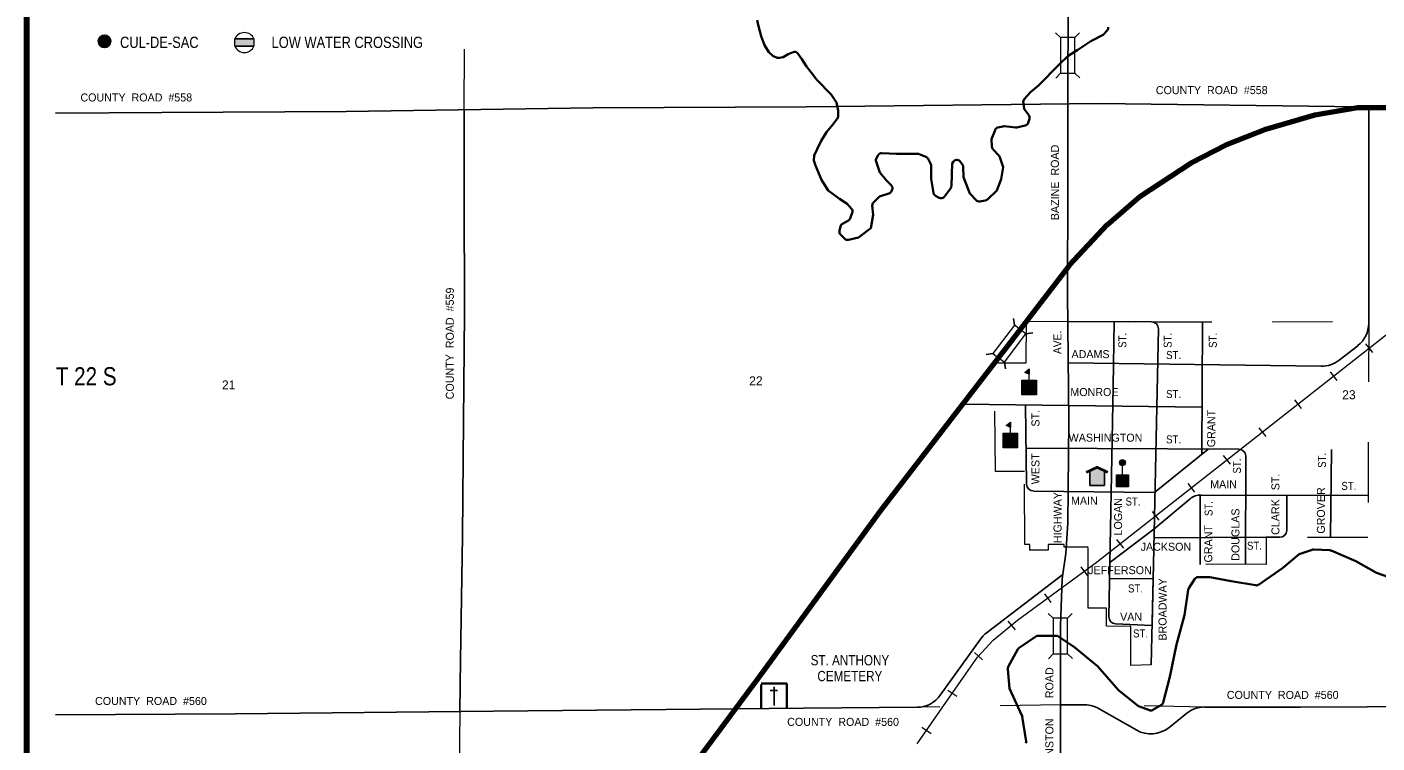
# Model space of a CAD drawing. Extents: x 269.97 to 274.53, y 2619.91 to 2623.85.
# Drawn here: x 269.972 to 272.21, y 2621.529 to 2622.716 of the extents above; entities that cross this region are included whole.
import ezdxf
from ezdxf.enums import TextEntityAlignment as Align

# ---------------------------------------------------------------- set-up
doc = ezdxf.new("R2010")
doc.units = 0
doc.header["$LTSCALE"] = 0.006
for name, pattern in [('DOTTED', [1.5, 0.3, -1.2]), ('LONG_DASHED', [7.5, 6, -1.5]), ('MEDIUM_DASHED', [4.5, 3, -1.5])]:
    doc.linetypes.add(name, pattern=pattern)
for name, color, linetype, lineweight in [('12', 7, 'Continuous', 80), ('14', 7, 'Continuous', 25), ('15', 7, 'MEDIUM_DASHED', 13), ('17', 7, 'Continuous', 13), ('21', 7, 'Continuous', 25), ('25', 7, 'Continuous', 35), ('32', 7, 'Continuous', 13), ('36', 7, 'Continuous', 13), ('4', 7, 'LONG_DASHED', 13), ('48', 7, 'Continuous', 106), ('50', 7, 'Continuous', 13), ('51', 7, 'Continuous', 13)]:
    doc.layers.add(name, color=color, linetype=linetype, lineweight=lineweight)
for name, color, linetype in [('45', 7, 'Continuous'), ('46', 7, 'Continuous'), ('49', 7, 'Continuous')]:
    doc.layers.add(name, color=color, linetype=linetype)

msp = doc.modelspace()

# ---------------------------------------------------------------- hatches: boundary and pattern name
at = {"layer": '32'}
for points in [[(271.621023, 2622.10625), (271.621023, 2622.130303), (271.645076, 2622.130303), (271.645076, 2622.10625)], [(271.633144, 2622.140152), (271.626136, 2622.142992), (271.633144, 2622.149053)], [(271.589962, 2622.018182), (271.589962, 2622.042235), (271.614015, 2622.042235), (271.614015, 2622.018182)], [(271.602083, 2622.052083), (271.595076, 2622.054924), (271.602083, 2622.060985)]]:
    msp.add_hatch(color=256, dxfattribs=at).paths.add_polyline_path(points)
at = {"layer": '36'}
for points in [[(271.787932, 2621.98861, 1), (271.787506, 2621.998411, 1)], [(271.77803, 2621.953409), (271.77803, 2621.973674), (271.797538, 2621.973674), (271.797538, 2621.953409)]]:
    msp.add_hatch(color=256, dxfattribs=at).paths.add_polyline_path(points)
at = {"layer": '50'}
for points in [[(270.110833, 2622.692106, 1), (270.090315, 2622.692106, 1)], [(270.316477, 2622.696591), (270.348295, 2622.696591), (270.348295, 2622.683902), (270.316477, 2622.683902)]]:
    msp.add_hatch(color=256, dxfattribs=at).paths.add_polyline_path(points)
at = {"layer": '51'}
msp.add_hatch(color=256, dxfattribs=at).paths.add_polyline_path([(271.746023, 2621.985985), (271.733712, 2621.980492), (271.733712, 2621.955682), (271.757765, 2621.955682), (271.757765, 2621.980492)])

# ---------------------------------------------------------------- linework, layer by layer
at = {"layer": '12'}
msp.add_lwpolyline([(270.967992, 2621.345644), (271.184091, 2621.636174), (271.387311, 2621.914773), (271.597917, 2622.187879), (271.700189, 2622.321023), (271.762311, 2622.388068), (271.816477, 2622.434848), (271.901894, 2622.49053), (271.959848, 2622.520455), (272.026894, 2622.547159), (272.106818, 2622.570455), (272.177841, 2622.582576), (272.34072, 2622.582576)], dxfattribs=at)
at = {"layer": '14'}
for p, q in [((272.195833, 2622.582576), (272.195833, 2622.225)), ((271.69697, 2622.227841), (271.835985, 2622.226894)), ((271.772348, 2622.120265), (271.774242, 2622.227462)), ((271.919129, 2622.007576), (271.920455, 2622.226515)), ((272.14678, 2622.163636), (272.177652, 2622.1875)), ((271.697727, 2622.158902), (272.117045, 2622.153598)), ((271.765341, 2621.737879), (271.772348, 2622.120265)), ((271.522727, 2622.090341), (271.919508, 2622.085606)), ((271.627273, 2622.089015), (271.628788, 2621.957765)), ((271.62822, 2622.017614), (271.980682, 2622.015909)), ((271.841098, 2621.944129), (271.929735, 2622.016098)), ((271.992045, 2622.004735), (271.991667, 2621.824811)), ((272.132386, 2621.870265), (272.13447, 2622.015152)), ((271.640152, 2621.946591), (271.841098, 2621.944129)), ((271.899811, 2621.933523), (271.839583, 2621.883523)), ((271.916477, 2621.939962), (271.916477, 2621.825)), ((272.194697, 2621.939205), (271.917992, 2621.939962)), ((272.060038, 2621.939583), (272.060038, 2621.88125)), ((271.839583, 2621.883523), (271.767045, 2621.82803)), ((271.562121, 2621.711174), (271.689015, 2621.808333)), ((271.837689, 2621.800758), (271.766477, 2621.801515)), ((271.776326, 2621.726326), (271.835985, 2621.723674)), ((271.552462, 2621.701136), (271.485795, 2621.607955)), ((271.685227, 2621.591856), (271.725568, 2621.591856)), ((271.749242, 2621.585606), (271.811364, 2621.55)), ((271.894318, 2621.57803), (271.864394, 2621.554167)), ((272.082955, 2621.588447), (271.923864, 2621.588447))]:
    msp.add_line(p, q, dxfattribs=at)
for points in [[(271.701515, 2623.802652), (271.698295, 2623.5375), (271.699053, 2623.217424), (271.699811, 2623.078409), (271.699053, 2622.852083), (271.697348, 2622.641288), (271.697159, 2622.450758), (271.696402, 2622.274053), (271.699053, 2622.062311), (271.697348, 2621.893182), (271.693939, 2621.842803), (271.687879, 2621.800947), (271.685227, 2621.722917), (271.685227, 2621.407765)], [(270.019508, 2622.572917), (270.195644, 2622.574242), (270.501136, 2622.575947), (270.909848, 2622.582008), (271.263826, 2622.583523), (271.748485, 2622.588826), (272.183523, 2622.583523)], [(270.689394, 2621.580871), (270.69053, 2621.666477), (270.694129, 2621.871591), (270.695833, 2622.063068), (270.697159, 2622.241667), (270.69697, 2622.439583), (270.69678, 2622.578977)], [(271.847348, 2622.21553), (271.839015, 2621.825379), (271.835417, 2621.658144)], [(271.839394, 2621.869129), (272.025947, 2621.869886), (272.048674, 2621.869886)], [(272.082955, 2621.588447), (272.193182, 2621.588826), (272.332197, 2621.589773), (272.386742, 2621.594886), (272.475379, 2621.593939), (272.536932, 2621.588068), (272.677652, 2621.585417), (272.834659, 2621.581061), (273.046212, 2621.575189), (273.302841, 2621.564015), (273.698485, 2621.552083), (273.807386, 2621.55)], [(270.019508, 2621.575379), (270.317424, 2621.577083), (270.745265, 2621.581439), (271.259091, 2621.586553), (271.447727, 2621.588068)]]:
    msp.add_lwpolyline(points, dxfattribs=at)
for centre, radius, start, end in [((271.835939, 2622.215613), 0.011364, 359.51061, 89.63484), ((272.148548, 2622.224913), 0.047349, 307.8921, 359.99689), ((272.117705, 2622.20091), 0.047349, 269.28201, 307.8921), ((271.980619, 2622.00458), 0.011364, 0.82981, 89.72034), ((271.64024, 2621.957968), 0.011364, 180.69826, 269.31752), ((271.917929, 2621.911635), 0.028409, 89.82196, 129.70281), ((272.048712, 2621.881282), 0.011364, 270.22841, 0), ((271.776732, 2621.737645), 0.011364, 178.96138, 267.50891), ((271.590992, 2621.673667), 0.047349, 127.43805, 144.43369), ((271.447254, 2621.635455), 0.047349, 270.48458, 324.43369), ((271.725657, 2621.544572), 0.047349, 60.23698, 90), ((271.923915, 2621.541159), 0.047349, 90, 128.68036), ((271.834892, 2621.591194), 0.047349, 240.23697, 308.68036)]:
    msp.add_arc(centre, radius, start, end, dxfattribs=at)
at = {"layer": '15'}
for p, q in [((270.69678, 2622.578977), (270.700189, 2623.579924)), ((270.689394, 2621.580871), (270.676705, 2620.060985)), ((271.685227, 2621.591856), (271.447727, 2621.588068)), ((271.923864, 2621.588447), (271.725568, 2621.591856))]:
    msp.add_line(p, q, dxfattribs=at)
at = {"layer": '17'}
for p, q in [((272.19072, 2622.19053), (272.202083, 2622.176136)), ((272.131818, 2622.144318), (272.143182, 2622.129735)), ((272.072727, 2622.097917), (272.084091, 2622.083523)), ((272.013826, 2622.051515), (272.025189, 2622.037121)), ((271.954924, 2622.005303), (271.966098, 2621.990909)), ((271.895833, 2621.958902), (271.907197, 2621.944508)), ((271.836932, 2621.912689), (271.848295, 2621.898106)), ((271.777841, 2621.866288), (271.789205, 2621.851894)), ((271.718561, 2621.820833), (271.729545, 2621.806061)), ((271.658333, 2621.776326), (271.669129, 2621.761553)), ((271.597917, 2621.730871), (271.609659, 2621.716667)), ((271.542424, 2621.678977), (271.555871, 2621.666477)), ((271.498106, 2621.616667), (271.513258, 2621.60625)), ((271.455492, 2621.555114), (271.470455, 2621.544697))]:
    msp.add_line(p, q, dxfattribs=at)
msp.add_lwpolyline([(271.447348, 2621.527273), (271.490152, 2621.588826), (271.52803, 2621.64375), (271.547727, 2621.671212), (271.573674, 2621.699053), (271.614015, 2621.732197), (271.746402, 2621.829735), (272.662879, 2622.549621)], dxfattribs=at)
at = {"layer": '21'}
for p, q in [((271.676705, 2622.706061), (271.684848, 2622.698485)), ((271.716667, 2622.706439), (271.708902, 2622.698485)), ((271.684848, 2622.639394), (271.677083, 2622.631061)), ((271.708902, 2622.639394), (271.717045, 2622.631439)), ((271.607008, 2622.232576), (271.608712, 2622.221591)), ((271.639015, 2622.208712), (271.627841, 2622.207008)), ((271.572917, 2622.174432), (271.561932, 2622.172727)), ((271.592045, 2622.160038), (271.593939, 2622.148864)), ((271.664583, 2621.743371), (271.672727, 2621.735606)), ((271.704545, 2621.74375), (271.69678, 2621.735606)), ((271.672727, 2621.676515), (271.664962, 2621.668371)), ((271.69678, 2621.676515), (271.704924, 2621.66875))]:
    msp.add_line(p, q, dxfattribs=at)
at = {"layer": '21', "lineweight": 13}
for points in [[(271.708902, 2622.639394), (271.708902, 2622.698485), (271.684848, 2622.698485), (271.684848, 2622.639394)], [(271.592045, 2622.160038), (271.627841, 2622.207008), (271.608712, 2622.221591), (271.572917, 2622.174432)], [(271.69678, 2621.676515), (271.69678, 2621.735606), (271.672727, 2621.735606), (271.672727, 2621.676515)]]:
    msp.add_lwpolyline(points, close=True, dxfattribs=at)
at = {"layer": '25'}
for p, q in [((271.633523, 2622.563826), (271.631439, 2622.557008)), ((271.626515, 2622.552462), (271.612879, 2622.549432)), ((271.572917, 2622.513447), (271.583144, 2622.502462)), ((271.382955, 2622.503598), (271.380114, 2622.498485)), ((271.470076, 2622.488258), (271.46553, 2622.497538)), ((271.52197, 2622.488636), (271.518182, 2622.493182)), ((271.406061, 2622.446402), (271.404924, 2622.443561)), ((271.383902, 2622.433902), (271.375, 2622.425)), ((271.400758, 2622.439773), (271.386553, 2622.435606)), ((271.484091, 2622.432576), (271.477841, 2622.435985)), ((271.560227, 2622.42822), (271.551136, 2622.426705)), ((271.336553, 2622.398485), (271.339962, 2622.407955)), ((271.31875, 2622.377841), (271.320455, 2622.385227)), ((271.323674, 2622.389583), (271.333523, 2622.394886)), ((271.327462, 2622.364773), (271.320455, 2622.37178)), ((272.13125, 2621.848295), (272.104735, 2621.849621)), ((271.907765, 2621.800947), (271.897727, 2621.785606)), ((271.932386, 2621.803788), (271.913447, 2621.803788)), ((271.644318, 2621.705492), (271.616477, 2621.686553)), ((271.67803, 2621.706629), (271.648106, 2621.706629)), ((271.614394, 2621.68428), (271.598295, 2621.654924)), ((271.62178, 2621.572917), (271.62803, 2621.531439)), ((271.852273, 2621.591856), (271.838068, 2621.583523))]:
    msp.add_line(p, q, dxfattribs=at)
for points in [[(271.215909, 2622.664773), (271.209091, 2622.667235), (271.201515, 2622.674053), (271.194697, 2622.685606), (271.189015, 2622.700568), (271.18428, 2622.717235), (271.182576, 2622.727083)], [(271.762689, 2622.710606), (271.755871, 2622.70303), (271.735606, 2622.692614), (271.713636, 2622.67803), (271.697538, 2622.668182), (271.682955, 2622.653598), (271.648864, 2622.61875), (271.635227, 2622.607576), (271.625, 2622.596023)], [(271.241856, 2622.674242), (271.233902, 2622.671023), (271.225379, 2622.665909), (271.219508, 2622.664583)], [(271.316667, 2622.567992), (271.316667, 2622.577273), (271.314015, 2622.59053), (271.305114, 2622.603788), (271.28125, 2622.628409), (271.272348, 2622.639773), (271.263826, 2622.650568), (271.256629, 2622.6625), (271.249811, 2622.67197)], [(271.623485, 2622.59072), (271.624621, 2622.579924), (271.632386, 2622.569697)], [(271.279167, 2622.486364), (271.276136, 2622.494697), (271.276894, 2622.502841), (271.282008, 2622.513447), (271.288447, 2622.527273), (271.29697, 2622.541288), (271.307576, 2622.554167), (271.315152, 2622.563826)], [(271.576515, 2622.545076), (271.570455, 2622.529735), (271.571212, 2622.517614)], [(271.610606, 2622.549242), (271.592235, 2622.551705), (271.58125, 2622.549053)], [(271.379545, 2622.492992), (271.385795, 2622.474811), (271.397159, 2622.460985), (271.404545, 2622.453598)], [(271.461932, 2622.500758), (271.449811, 2622.505492), (271.413447, 2622.505492), (271.389205, 2622.506818)], [(271.507197, 2622.492235), (271.505682, 2622.489394), (271.504924, 2622.471402), (271.504167, 2622.451705)], [(271.584659, 2622.5), (271.589773, 2622.483712), (271.586553, 2622.463447), (271.579356, 2622.444697), (271.563826, 2622.429924)], [(271.338826, 2622.414583), (271.331629, 2622.422917), (271.31875, 2622.431061), (271.3, 2622.444697), (271.288826, 2622.4625), (271.279167, 2622.486364)], [(271.474432, 2622.44072), (271.470833, 2622.464205), (271.470833, 2622.485227)], [(271.545265, 2622.428788), (271.534848, 2622.439962), (271.524242, 2622.466667), (271.523485, 2622.484659)], [(271.502841, 2622.447917), (271.495076, 2622.4375), (271.492045, 2622.434091)], [(271.373106, 2622.419886), (271.374432, 2622.404356), (271.370455, 2622.382386), (271.350189, 2622.367045), (271.333712, 2622.363068)], [(272.102083, 2621.849242), (272.080682, 2621.841667), (272.05322, 2621.818939), (272.013258, 2621.791288)], [(272.249621, 2621.796591), (272.208523, 2621.810795), (272.174621, 2621.830303), (272.133523, 2621.847727)], [(272.008333, 2621.790341), (271.967992, 2621.797348), (271.932386, 2621.803788)], [(271.896591, 2621.782955), (271.890341, 2621.74072), (271.877462, 2621.692045), (271.866098, 2621.638636), (271.855492, 2621.596023)], [(271.832386, 2621.583144), (271.814394, 2621.589962), (271.782008, 2621.615909), (271.746402, 2621.656439), (271.709091, 2621.687311), (271.681629, 2621.705492)], [(271.597538, 2621.651136), (271.600568, 2621.619129), (271.621212, 2621.574621)]]:
    msp.add_lwpolyline(points, dxfattribs=at)
for centre, start, end in [((271.757737, 2622.714997), 317.50853, 7.12034), ((271.2444, 2622.66811), 35.52097, 111.8136), ((271.218084, 2622.671094), 250.69896, 282.53629), ((271.629987, 2622.591561), 138.59522, 186.70543), ((271.31001, 2622.567945), 322.14213, 0), ((271.625091, 2622.558873), 282.27269, 343.62076), ((271.627092, 2622.565682), 343.62077, 36.85162), ((271.582621, 2622.542668), 102.53687, 158.6423), ((271.611425, 2622.5559), 262.87029, 282.27269), ((271.577744, 2622.517947), 183.17771, 223.24532), ((271.385819, 2622.495114), 150.27151, 199.08172), ((271.388767, 2622.500275), 86.72735, 150.27151), ((271.459576, 2622.494588), 26.54983, 68.73662), ((271.464209, 2622.485317), 0, 26.54982), ((271.513051, 2622.489003), 39.78684, 150.96157), ((271.516912, 2622.484367), 2.2891, 39.78685), ((271.578343, 2622.49796), 17.51161, 43.2453), ((271.398743, 2622.446148), 286.93812, 337.39365), ((271.399883, 2622.448888), 337.39367, 44.98096), ((271.497472, 2622.451903), 323.76431, 357.8803), ((271.379777, 2622.420397), 135.01903, 184.96646), ((271.388563, 2622.429189), 106.93812, 135.01903), ((271.480938, 2622.441772), 188.61003, 242.08697), ((271.487145, 2622.438483), 242.08697, 318.38539), ((271.550128, 2622.43326), 223.2453, 279.46851), ((271.559195, 2622.434772), 279.46852, 313.62182), ((271.330305, 2622.400772), 299.07075, 339.78749), ((271.333777, 2622.410202), 339.78748, 40.5825), ((271.325168, 2622.376381), 166.76799, 224.98097), ((271.32689, 2622.383704), 119.07075, 166.76798), ((271.332074, 2622.369471), 224.98097, 283.50438), ((272.10431, 2621.843065), 86.81806, 109.66589), ((272.130956, 2621.841583), 67.05424, 86.81806), ((271.913361, 2621.797222), 90, 146.3275), ((271.903202, 2621.781974), 146.3275, 171.57854), ((272.009538, 2621.796826), 260.04484, 304.71297), ((271.648016, 2621.700035), 90, 124.39808), ((271.677948, 2621.700035), 56.29236, 90), ((271.620257, 2621.68103), 124.39808, 151.20528), ((271.604195, 2621.651807), 151.20528, 185.43673), ((271.849022, 2621.597597), 300.273, 345.97271), ((271.615266, 2621.571923), 8.42146, 24.89024), ((271.83476, 2621.589272), 248.94974, 300.273), ((271.621404, 2621.530469), 345.47479, 8.42145)]:
    msp.add_arc(centre, 0.006629, start, end, dxfattribs=at)
at = {"layer": '32'}
for p, q in [((271.633144, 2622.130303), (271.633144, 2622.140152)), ((271.602083, 2622.042235), (271.602083, 2622.052083))]:
    msp.add_line(p, q, dxfattribs=at)
at = {"layer": '32', "linetype": 'DOTTED', "lineweight": 35}
msp.add_line((271.189015, 2621.625947), (271.189015, 2621.585795), dxfattribs=at)
at = {"layer": '32', "lineweight": 25}
for p, q in [((271.203598, 2621.61572), (271.215909, 2621.61572)), ((271.210417, 2621.62178), (271.210417, 2621.590909))]:
    msp.add_line(p, q, dxfattribs=at)
at = {"layer": '32'}
for points in [[(271.621023, 2622.10625), (271.621023, 2622.130303), (271.645076, 2622.130303), (271.645076, 2622.10625)], [(271.633144, 2622.140152), (271.626136, 2622.142992), (271.633144, 2622.149053)], [(271.589962, 2622.018182), (271.589962, 2622.042235), (271.614015, 2622.042235), (271.614015, 2622.018182)], [(271.602083, 2622.052083), (271.595076, 2622.054924), (271.602083, 2622.060985)]]:
    msp.add_lwpolyline(points, close=True, dxfattribs=at)
at = {"layer": '32', "linetype": 'DOTTED', "lineweight": 35}
msp.add_lwpolyline([(271.189015, 2621.627652), (271.231439, 2621.627462), (271.231629, 2621.586174)], dxfattribs=at)
at = {"layer": '36'}
msp.add_line((271.787879, 2621.973106), (271.787879, 2621.988826), dxfattribs=at)
msp.add_lwpolyline([(271.77803, 2621.953409), (271.77803, 2621.973674), (271.797538, 2621.973674), (271.797538, 2621.953409)], close=True, dxfattribs=at)
msp.add_circle((271.787719, 2621.99351), 0.004905, dxfattribs=at)
at = {"layer": '4'}
msp.add_line((271.63428, 2621.847917), (271.634091, 2621.857386), dxfattribs=at)
for points in [[(271.634091, 2621.857955), (271.625947, 2621.857955), (271.625568, 2621.978977), (271.577273, 2621.978977), (271.575568, 2622.158902), (271.628409, 2622.158902), (271.628788, 2622.22803), (271.69697, 2622.227841), (271.835985, 2622.226894), (272.195833, 2622.227652)], [(272.195833, 2622.227652), (272.194508, 2621.869318), (272.048674, 2621.869886), (272.025947, 2621.869886), (272.026136, 2621.824621), (271.839015, 2621.825379), (271.835417, 2621.658144), (271.801705, 2621.657386), (271.801894, 2621.722159), (271.761364, 2621.722538), (271.761364, 2621.752462), (271.731061, 2621.752462), (271.731061, 2621.853598), (271.691098, 2621.853409), (271.690909, 2621.858144), (271.664394, 2621.858144), (271.664583, 2621.848674), (271.63428, 2621.848485)]]:
    msp.add_lwpolyline(points, dxfattribs=at)
at = {"layer": '48'}
msp.add_lwpolyline([(269.972159, 2619.967424), (269.972159, 2623.85), (273.854735, 2623.85), (273.854735, 2619.967424)], close=True, dxfattribs=at)
at = {"layer": '50'}
for p, q in [((270.316477, 2622.696402), (270.348295, 2622.696402)), ((270.348295, 2622.683712), (270.316477, 2622.683712))]:
    msp.add_line(p, q, dxfattribs=at)
msp.add_lwpolyline([(270.316477, 2622.696591), (270.348295, 2622.696591), (270.348295, 2622.683902), (270.316477, 2622.683902)], close=True, dxfattribs=at)
at = {"layer": '50', "lineweight": 40}
msp.add_lwpolyline([(271.72803, 2621.97803), (271.746023, 2621.985985), (271.763068, 2621.97803)], dxfattribs=at)
at = {"layer": '50'}
for points in [[(271.737689, 2621.955682), (271.733712, 2621.955682), (271.733712, 2621.980492)], [(271.757765, 2621.980492), (271.757765, 2621.955682), (271.7375, 2621.955682)]]:
    msp.add_lwpolyline(points, dxfattribs=at)
at = {"layer": '50', "lineweight": 25}
msp.add_circle((270.100574, 2622.692106), 0.010259, dxfattribs=at)
at = {"layer": '50'}
for centre, start, end in [((270.332459, 2622.689093), 24.77119, 155.22881), ((270.332459, 2622.691181), 204.77119, 335.22881)]:
    msp.add_arc(centre, 0.017521, start, end, dxfattribs=at)
at = {"layer": '51'}
msp.add_lwpolyline([(271.746023, 2621.985985), (271.733712, 2621.980492), (271.733712, 2621.955682), (271.757765, 2621.955682), (271.757765, 2621.980492)], close=True, dxfattribs=at)

# ---------------------------------------------------------------- texts
at = {"layer": '32', "width": 0.85}
for s, p in [('ST. ANTHONY', (271.33608, 2621.657576)), ('CEMETERY', (271.335985, 2621.63125))]:
    msp.add_text(s, height=0.01705, dxfattribs=at).set_placement(p, align=Align.CENTER)
at = {"layer": '45'}
for s, p in [('21', (270.306439, 2622.114962)), ('22', (271.180208, 2622.12178)), ('23', (272.163068, 2622.098674))]:
    msp.add_text(s, height=0.01496, dxfattribs=at).set_placement(p, align=Align.CENTER)
at = {"layer": '46', "width": 0.85}
msp.add_text('T 22 S', height=0.03011, dxfattribs=at).set_placement((270.07017, 2622.12178), align=Align.CENTER)
at = {"layer": '49'}
for s, p in [('COUNTY  ROAD  #558', (270.153314, 2622.592424)), ('COUNTY  ROAD  #558', (271.935701, 2622.604545)), ('ADAMS', (271.734848, 2622.166856)), ('MONROE', (271.741288, 2622.103977)), ('WASHINGTON', (271.759659, 2622.028409)), ('MAIN', (271.955303, 2621.951136)), ('MAIN', (271.724621, 2621.923674)), ('JACKSON', (271.859754, 2621.847538)), ('JEFFERSON', (271.783617, 2621.808712)), ('VAN', (271.802083, 2621.731439)), ('COUNTY  ROAD  #560', (272.053314, 2621.601894)), ('COUNTY  ROAD  #560', (270.177557, 2621.591856)), ('COUNTY  ROAD  #560', (271.324716, 2621.557197))]:
    msp.add_text(s, height=0.01326, dxfattribs=at).set_placement(p, align=Align.CENTER)
for s, p in [('BAZINE  ROAD', (271.682386, 2622.458144)), ('COUNTY  ROAD  #559', (270.679545, 2622.191193)), ('WEST         ST.', (271.650189, 2622.019318)), ('GRANT', (271.941477, 2622.050189)), ('CLARK   ST.', (272.047917, 2621.924621)), ('GROVER', (272.123295, 2621.914299)), ('HIGHWAY', (271.686742, 2621.902557)), ('LOGAN', (271.787121, 2621.903883)), ('DOUGLAS', (271.981629, 2621.874242)), ('GRANT', (271.936553, 2621.859091)), ('BROADWAY', (271.860795, 2621.750284)), ('ROAD', (271.673295, 2621.628693)), ('HANSTON', (271.673295, 2621.526231))]:
    msp.add_text(s, height=0.01326, rotation=90, dxfattribs=at).set_placement(p, align=Align.CENTER)
for s, width, p in [('AVE.', 0.95, (271.686553, 2622.192898)), ('ST.', 0.9, (271.794129, 2622.196307)), ('ST.', 0.9, (271.869318, 2622.196307)), ('ST.', 0.9, (271.944129, 2622.196307)), ('ST.', 0.9, (271.984091, 2621.987973)), ('ST.', 0.9, (272.125, 2621.997443)), ('ST.', 0.9, (271.937121, 2621.917519))]:
    msp.add_text(s, height=0.01326, rotation=90, dxfattribs=dict(at, width=width)).set_placement(p, align=Align.CENTER)
at = {"layer": '49', "width": 0.9}
for p in [(271.872443, 2622.165341), (271.872443, 2622.100758), (271.872443, 2622.025568), (272.162973, 2621.948485), (271.805208, 2621.922538), (272.006534, 2621.849242), (271.809375, 2621.778409), (271.817708, 2621.703788)]:
    msp.add_text('ST.', height=0.01326, dxfattribs=at).set_placement(p, align=Align.CENTER)
at = {"layer": '50', "width": 0.85}
for s, p in [('CUL-DE-SAC', (270.191477, 2622.681061)), ('LOW WATER CROSSING', (270.50303, 2622.681061))]:
    msp.add_text(s, height=0.01875, dxfattribs=at).set_placement(p, align=Align.CENTER)

doc.saveas('drawing.dxf')
